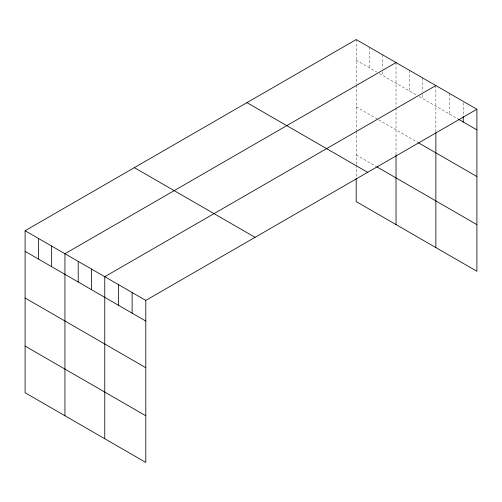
<?xml version="1.0" encoding="UTF-8"?>
<svg xmlns="http://www.w3.org/2000/svg" width="502" height="502" viewBox="0 0 502 502"><rect width="100%" height="100%" fill="white"/><g stroke="black" fill="none" stroke-linecap="round" stroke-linejoin="round"><path stroke-width="0.38" stroke-dasharray="2.51 1.88" d="M356.2 39.564L356.2 84.305M356.2 60.196L376.776 72.075M379.437 73.606L416.61 95.073M419.264 96.604L458.012 118.974M356.2 106.857L378.106 119.501M378.772 119.884L417.94 142.499M356.2 154.93L376.117 166.426M463.221 102.885L463.221 115.109M449.541 93.46L449.541 114.086M435.861 85.56L435.861 131.85M422.584 77.892L422.584 91.646M422.584 94.702L422.584 98.524M409.306 70.23L409.306 90.856M396.028 62.562L396.028 107.296M396.028 108.074L396.028 154.271M382.756 54.9L382.756 68.648M382.756 71.704L382.756 75.526M369.478 47.232L369.478 67.858M356.2 85.083L356.2 130.507M356.2 131.273L356.2 164.261M356.2 165.039L356.2 177.482"/><path stroke-width="0.75" d="M476.9 109.254L145.8 300.409L145.8 462.436L25.1 392.746L25.1 230.725L356.2 39.564L476.9 109.254L476.9 271.275L356.2 201.591L356.2 178.26M396.028 62.562L64.934 253.723L64.934 415.744M435.861 85.56L104.761 276.715L104.761 438.742M458.659 119.35L476.9 129.88M418.599 142.882L476.9 176.541M376.776 166.808L476.9 224.614M246.934 102.646L367.64 172.337M134.36 167.643L255.066 237.327M25.1 230.725L145.8 300.409M25.1 251.351L145.8 321.042M25.1 298.012L145.8 367.696M25.1 346.085L145.8 415.775M463.221 116.633L463.221 121.98M435.861 132.628L435.861 247.58M396.028 155.03L396.028 224.582M132.12 292.515L132.12 313.141M118.441 284.615L118.441 305.241M91.483 269.053L91.483 289.679M78.205 261.385L78.205 282.017M51.656 246.055L51.656 266.681M38.378 238.394L38.378 259.019"/></g></svg>
